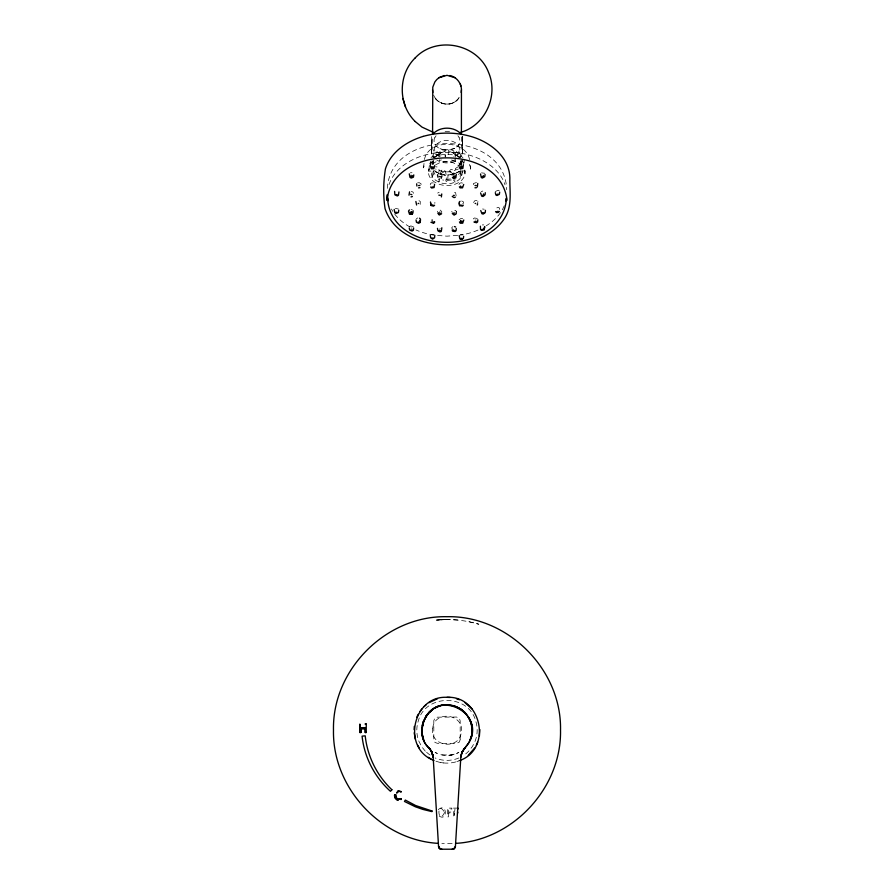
<?xml version="1.0" encoding="UTF-8"?>
<svg xmlns="http://www.w3.org/2000/svg" width="894" height="894" viewBox="0 0 894 894"><rect width="100%" height="100%" fill="white"/><g stroke="black" fill="none" stroke-linecap="round" stroke-linejoin="round"><path stroke-width="0.67" stroke-dasharray="4.47 3.35" d="M431.612 149.868L431.623 148.985L431.623 153.958L434.138 157.925M431.612 136.603L431.623 152.148L431.612 142.794L431.646 151.209M431.623 149.298L431.612 145.7M431.612 142.325L431.623 143.263L431.612 139.956M461.416 136.983C461.885 143.789 462.913 153.377 454.89 156.316M462.388 139.285L462.377 153.958L459.862 157.925M462.388 137.598L462.388 136.603M431.612 144.828L431.612 138.302M462.388 150.93L462.377 152.148L462.388 142.794L462.354 151.209M462.388 150.93L462.377 153.958L462.388 145.7M462.388 148.158L462.388 147.186M429.299 165.848L428.561 173.559A18.271 13.019 1.8 0 0 446.989 185.527A18.271 13.019 1.8 0 0 464.947 173.771L464.813 169.994M499.645 209.509L499.668 208.213L498.327 207.352L495.298 208.436M463.304 163.58L463.293 162.049M387.325 188.388C390.589 128.144 505.222 128.792 506.697 189.684M430.707 161.859L430.662 163.211L430.785 162.451M455.314 161.266L455.426 158.059M459.482 165.345C459.069 162.328 462.198 160.484 464.075 163.345M441.636 213.8L441.759 211.52L439.971 209.9L437.356 210.95L437.635 212.101L439.144 212.884M434.83 203.396L434.886 202.368M464.075 162.965L464.243 160.082M433.568 157.567L433.121 154.707C434.741 151.499 440.384 150.862 438.317 155.422M438.451 173.76C439.479 171.089 439.624 165.96 435.534 166.809M456.275 213.755L456.476 211.487L455.426 210.347L452.431 210.503L451.749 211.476L452.364 212.537M473.496 202.502L474.893 200.647L476.938 200.569L477.988 201.496L477.631 203.832M456.141 195.942L455.605 192.59L452.23 192.78M420.191 204.413L420.281 201.508L418.962 200.647M440.25 174.229C443.167 162.317 448.14 175.19 445.737 180.912L447 181.694L448.296 180.923C446.251 175.28 451.671 162.306 454.241 174.308L448.989 174.822L453.873 173.905L453.94 175.38M433.501 170.799C431.31 173.682 436.272 177.269 431.78 177.47L433.825 171.246M424.002 163.412L423.454 169.134L423.912 165.893L423.242 167.614L424.628 164.407M430.26 184.902L430.405 183.628L431.813 182.812L433.579 183.024M433.098 164.34L433.456 161.088M459.013 165.77L459.158 164.44L460.589 163.524L462.354 163.669M451.928 175.403L452.085 174.073L453.504 173.201L455.281 173.391M439.624 178.375L438.809 181.974L440.541 179.895L439.379 180.208L438.306 178.968M424.426 159.512C428.55 138.816 466.869 139.296 469.708 160.551M429.187 168.921L428.785 171.112L431.567 171.1M448.162 154.472L448.643 149.846L450.799 149.935L453.783 150.851L454.186 155.657M432.126 160.708L431.511 163.457M432.361 164.15L433.791 160.54M432.584 163.121L433.087 161.266M477.631 202.737L477.988 201.496M474.982 220.08L476.133 219.991M441.033 174.676L441.345 173.905M459.214 150.818L458.555 152.449A12.438 8.784 0 0 1 453.828 156.551M432.495 162.663L433.221 160.898M434.92 137.419C432.283 141.833 435.769 147.063 440.083 148.683L439.289 148.303L442.396 149.488M429.791 163.658L430.83 161.568M460.846 170.855L457.829 175.883M459.382 157.512L461.382 156.428L462.936 157.702M458.98 184.555L459.594 183.326L461.203 182.767L462.98 183.236M439.189 155.567L440.06 153.779L439.926 150.773L445.011 149.633L445.257 157.143M431.031 157.523L432.662 156.26L434.674 157.366M455.739 212.56L456.476 211.487M437.512 174.945L438.339 173.749L441.524 174.107M459.069 219.812L461.047 218.438L462.746 218.795M411.151 228.138L412.022 227.97M434.842 157.769L438.596 153.88L444.687 151.421M437.647 155.612L441.088 152.539M459.035 97.725C453.236 107.302 437.356 105.682 433.59 95.144M495.198 191.54L498.226 190.232L499.522 190.925M462.611 203.988L463.606 202.893L463.204 201.619L461.717 201.005M438.205 809.651C447.782 801.505 447.659 823.81 438.049 815.127M452.811 226.674L451.783 227.601L452.062 228.775L453.571 229.568M457.214 99.938C450.442 107.179 437.188 104.497 433.702 95.245M460.444 170.91L456.856 172.687L458.767 171.514M430.103 163.155L433.255 161.769L434.819 164.451M455.225 179.85L453.459 179.962L455.225 182.063L454.711 179.493M458.387 169.022L450.509 171.849M459.136 171.469C451.995 176.174 441.994 176.174 434.853 171.469M454.688 159.758C450.129 162.674 443.871 162.674 439.312 159.758M441.859 149.209C449.269 152.539 463.338 147.007 459.08 137.419M409.452 226.618L410.838 225.88L413.62 226.953M437.635 193.07L439.144 192.277M435.635 164.842L439.423 162.864A15.489 11.052 1.8 0 1 453.649 162.943L457.527 164.965A15.489 11.052 1.8 0 1 459.572 166.742M416.358 218.628L417.777 217.935M453.917 148.683L454.711 148.303L449.38 149.734L444.62 149.734M454.968 161.233C449.179 163.926 442.117 163.378 436.708 160.015M481.173 191.662L482.782 191.048M432.73 157.389C441.681 153.377 452.297 153.377 461.259 157.389M450.408 178.889L447 179.593L443.592 178.889M456.823 761.632L459.952 760.47C452.118 763.811 442.988 764.035 435.065 760.861M458.89 757.967C451.369 761.174 442.608 761.174 435.087 757.967M440.34 228.629L439.245 229.266M442.016 754.938L451.973 754.949L458.846 752.48C451.571 756.391 442.418 756.391 435.143 752.48L439.636 754.346M430.986 234.407L434.115 234.463M451.381 179.951L447 180.577L442.619 179.951M481.486 172.855L484.783 173.257M449.526 755.285L451.973 754.938M460.22 234.563L463.081 234.854M417.632 182.845L419.286 182.711L421.029 183.806L421.152 184.846M457.661 235.345L446.989 236.161L433.646 235.144A59.496 42.063 0.1 0 1 415.922 229.948M410.346 172.821L412.011 172.698M450.576 171.849L443.413 171.849M395.338 208.358L398.512 209.062M437.389 152.617L456.599 152.617A59.496 42.063 0.1 0 1 505.009 184.767M452.129 843.645L441.859 843.634M476.491 182.488L473.395 183.538L473.943 186.88M482.324 224.93L483.788 224.908M457.974 808.12L453.526 808.109L453.515 816.881L454.554 816.881L454.554 813.004L454.554 815.049M454.979 809.025L454.554 812.076M457.75 619.989L446.989 619.475L436.25 620.078C450.542 618.76 465.07 620.09 478.838 624.224L468.367 621.587M443.48 171.849L435.59 169.022M458.298 166.675L455.448 168.497L455.716 171.771M482.548 209.006L484.28 209.23M440.34 762.459L443.58 762.962M442.999 174.453L445.525 175.269L442.832 174.9M449.313 151.421L455.404 153.88L459.158 157.769M432.294 163.568L433.881 164.015M440.586 173.838L441.39 174.073M411.072 209.498L412.425 209.9M411.329 191.428L412.939 192.042L413.542 193.316M477.34 218.449L474.435 217.98L473.362 218.773L473.451 219.935M439.088 156.316C431.064 153.377 432.093 143.789 432.573 136.983M452.912 152.539L456.353 155.612M434.45 170.486L437.557 172.576L433.914 170.754M425.298 751.183L421.577 746.512L418.873 741.204A30.072 30.072 0 0 1 418.291 720.933C425.466 693.666 468.512 693.666 475.697 720.933A30.072 30.072 0 0 1 475.105 741.204L472.401 746.512L468.691 751.195A30.072 30.072 0 0 1 464.109 755.039M439.166 212.56L439.859 211.677L440.351 212.426M434.953 174.308L433.154 170.855M463.405 162.786L462.153 160.428L463.271 163.401M454.677 212.481L453.426 212.437M460.298 160.685L461.505 164.317L460.712 161.054M469.35 164.407L470.736 167.614L470.065 165.893L470.523 169.134L469.987 163.412M452.655 173.905L452.967 174.676A5.822 4.124 -1.4 0 1 453.057 175.447M460.913 161.266L461.65 165.122M460.41 171.402L462.075 177.638C457.46 177.392 462.667 172.765 460.455 169.659M464.768 171L462.053 170.888L462.209 172.81M461.259 159.892L461.55 162.82M455.471 156.986C453.459 152.114 457.929 150.315 460.734 154.863L460.142 157.724M460.298 161.244L460.466 165.58M445.167 154.45L445.246 156.875M464.947 173.771L464.869 170.899L464.891 172.598M431.612 147.186L431.612 148.158M462.388 149.868L462.377 147.968M431.612 150.639L431.623 153.958L431.612 150.93L431.612 153.12L431.612 151.678L431.612 152.338M462.388 138.302L462.388 144.828M462.388 136.413L462.388 141.554M462.388 150.639L462.388 153.12M504.227 205.754A59.496 42.063 0.1 0 1 486.18 225.836M477.977 230.082A59.496 42.063 0.1 0 1 460.332 235.144M410 227.02A59.496 42.063 0.1 0 1 391.416 209.017M389.08 184.533A59.496 42.063 0.1 0 1 437.624 152.572M430.081 755.039A30.072 30.072 0 0 1 425.51 751.183M428.517 171.223A18.271 13.019 1.8 0 1 429.098 168.81M432.394 164.205A18.271 13.019 1.8 0 1 441.468 159.937M451.515 159.992A18.271 13.019 1.8 0 1 461.885 165.446M464.645 170.218A18.271 13.019 1.8 0 1 464.902 171.424M461.919 170.799A15.489 11.052 1.8 0 1 457.829 180.599L454.029 182.577A15.489 11.052 1.8 0 1 439.792 182.499L435.926 180.476A15.489 11.052 1.8 0 1 431.456 170.62M459.091 97.636A14.438 14.438 0 0 1 434.897 97.636M440.172 156.551A12.438 8.784 0 0 1 435.434 152.438L434.763 150.818A12.438 8.784 0 0 1 447 140.436A12.438 8.784 0 0 1 459.225 150.795M452.655 173.905A5.822 4.124 -1.4 0 0 448.497 171.424L445.503 171.436A5.822 4.124 1.4 0 0 441.345 173.905M449.57 131.742A13.075 9.286 0.3 0 0 447 131.552A13.075 9.286 -0.3 0 0 444.43 131.753M457.896 135.787A13.075 9.286 0.3 0 1 459.08 137.419M434.92 137.419A13.075 9.286 -0.3 0 1 436.104 135.787M448.43 812.992L448.43 816.881L447.413 816.881L447.413 808.12L451.861 808.109L451.861 809.048L448.43 809.048L448.43 812.076L451.604 812.076L451.604 812.992L448.43 812.992M462.377 142.839L462.377 142.839M444.586 812.378C437.792 826.916 436.328 798.476 444.586 812.378M432.718 728.275C429.343 746.546 459.594 750.759 461.27 732.186C464.634 713.915 434.383 709.702 432.718 728.275M460.186 739.506L459.438 741.998L456.521 743.428L437.345 743.294L434.942 742.422L433.813 739.819L433.813 720.642L434.942 718.038L437.345 717.178L456.521 717.033L459.438 718.463L460.186 720.955L460.186 739.506M437.155 151.946L436.116 152.438L437.155 151.946M446.989 619.475L436.25 620.101L446.989 619.486M456.946 152.17L456.32 151.857L457.65 152.561L456.946 152.17"/><path stroke-width="1.34" d="M366.249 732.477L365.255 732.465L365.255 728.621L360.908 728.666L360.885 732.488L359.891 732.477L359.869 724.051L359.88 732.488L360.885 732.488L360.885 728.621L365.266 728.621L365.255 732.555L366.249 732.477L366.249 724.017L365.255 724.017L366.249 724.017M444.251 75.509L439.032 77.677L436.741 79.577L434.875 81.902L432.774 87.199L432.573 134.268M457.717 812.992L457.717 812.076M461.416 134.268L461.438 91.289C462.097 84.07 456.946 76.918 449.794 75.509M496.952 211.643L498.148 211.286M441.837 227.769L441.29 231.468L439.982 231.937L437.926 230.797L437.445 228.361M434.026 760.47C401.529 748.658 412.514 695.398 446.989 697.32C481.464 695.387 492.46 748.669 459.952 760.47M479.888 729.582L479.385 736.008M386.979 200.01L387.124 194.847M430.495 749.239C412.313 736.187 425.365 701.097 449.514 705.142C426.907 701.667 412.156 732.957 429.265 748.155M423.588 720.843L421.8 730.532L421.879 728.051M423.667 720.843L422.259 725.604C432.919 682.826 494.192 715.591 464.668 748.244L469.082 742.355L471.663 735.416M421.789 730.532L421.934 728.062M463.494 749.239L464.902 747.976L462.064 752.077L460.812 757.307L455.415 846.674L453.303 849.211L440.708 849.222L438.563 846.674L433.177 757.307L431.925 752.077L429.075 747.976L431.958 752.156L433.177 757.307L430.953 750.312L432.16 752.636M441.971 175.749L441.167 178.364M444.586 705.154C462.813 702.606 478.111 723.57 470.166 740.143M441.759 193.953L441.379 196.948M472.2 730.532L471.183 723.179L468.054 716.418C472.121 722.665 473.295 730.711 471.004 737.818M414.09 729.582L414.313 726.375M431.958 166.563L431.858 167.86L433.098 167.737M398.936 191.942L398.433 195.328L397.349 195.954L394.88 194.847L394.6 191.428M456.264 228.495L456.085 230.753L455.057 231.557L452.532 231.088L452.263 229.892M485.442 210.336L485.252 212.593L483.229 214.068L481.944 213.755L480.726 210.559M398.746 210.213L398.4 212.56L395.975 213.431L394.835 212.738L394.187 209.386M413.777 174.889L413.441 177.191L411.218 178.074L409.966 177.336L409.284 173.827M506.451 198.434C502.629 258.344 386.353 256.578 387.515 194.959M434.808 235.334L434.562 237.815L432.562 239.156L430.662 237.826L430.282 235.491M485.286 192.691L485.096 194.803L483.073 196.512L481.71 196.177L480.57 192.925M410.279 211.99L410.156 213.42L411.385 213.308M477.809 219.779L477.597 221.969L476.524 222.774L473.932 221.98M461.181 92.462L461.427 89.836M477.754 183.438L477.318 187.014M434.585 184.332L434.093 187.539L431.668 188.031L430.651 187.025M456.32 174.419L455.839 177.884L453.403 178.431L452.398 177.414M397.338 194.937L396.187 194.534M434.696 165.591L433.836 168.742L431.277 168.798L430.159 165.435L430.696 164.116M410.949 230.093L412.123 229.814M413.654 227.97L413.352 230.328L412.022 231.054L409.675 230.082L409.24 227.914M420.37 220.259L420.102 222.483L418.615 223.31L416.436 222.271L416.068 219.935M411.195 175.325L411.028 176.677L412.235 176.978L412.648 175.626M460.812 757.307L461.829 752.636L464.902 747.976M485.084 174.486L484.749 176.733L482.335 178.051L481.296 177.537L480.514 173.984M463.405 164.664L462.857 168.418L460.399 168.932L459.326 167.692M386.968 200.256C393.137 143.733 500.852 143.733 507.021 200.256M463.673 236.295L463.36 238.497L461.08 239.436L459.818 238.877L459.192 235.513M463.785 219.98L462.712 223.198L460.052 223.12L459.471 221.891M499.668 192.165L499.355 194.356L496.896 195.518L495.824 194.914L495.321 192.668M411.519 211.889L411.251 213.655L411.598 212.191M463.707 184.466L462.533 187.829L459.985 187.863L459.382 186.734M431.903 187.114L433.143 186.947M420.471 220.192L420.102 222.483L420.504 219.153L419.521 218.192M417.777 222.215L418.973 221.991M484.503 227.691L484.157 229.635L484.671 226.551L484.123 229.825L481.475 230.406L480.525 229.4L480.391 226.204M499.388 211.431L498.36 212.459L496.583 212.582L495.555 211.587M481.844 229.568L483.062 229.3M432.931 168.161L433.21 166.943M413.196 210.85L412.168 214.158L409.53 214.292L408.502 211.107L409.418 209.9M477.631 203.832L477.24 205.005M439.222 230.753L440.474 230.741M461.17 754.681L463.081 750.234L461.829 752.636M482.369 195.373L483.62 195.25L483.486 193.909M476.301 745.194L477.631 742.232M416.805 717.133L418.213 714.272M482.525 212.839L483.777 212.817M409.553 191.852L409.016 195.183M431.992 238.05L433.244 238.162M434.629 205.207L433.556 206.145L431.009 205.497L430.495 201.988M453.56 213.867L454.811 213.912M460.734 222.271L461.974 222.349L461.93 220.907M427.354 714.418L425.924 716.418L427.433 714.429M463.327 205.151L462.5 206.101L459.605 205.642L459.091 202.335L459.997 201.34M474.68 748.01L468.244 755.341M456.275 213.755L454.118 215.108L452.286 213.532M423.141 136.391C406.893 141.319 390.801 151.958 385.437 168.843C383.314 181.974 383.079 195.585 385.068 208.749C395.114 238.173 431.377 247.884 459.382 244.04C477.172 241.291 495.332 233.178 505.155 217.421C512.385 205.464 509.558 191.07 509.871 177.85C509.356 156.383 489.253 141.397 470.11 136.234C454.811 131.977 438.518 132.122 423.242 136.369M419.923 711.523L421.845 709.009M415.229 57.886C397.942 74.638 397.942 104.766 415.229 121.528M441.636 213.8L439.278 215.029L437.837 213.264M454.32 848.719L455.415 846.674L454.308 848.73L451.951 849.3M455.404 197.093L454.118 197.63L452.252 196.434M460.667 205.128L461.885 205.296M482.201 176.666L483.442 176.856L483.285 175.526M434.573 222.047L433.467 223.109L434.573 222.047L433.467 223.109L430.93 222.304M395.919 212.247L397.159 212.448M430.852 710.864L429.075 712.552L432.852 709.355L430.908 710.853M424.013 706.685L426.326 704.617M460.857 238.307L462.097 238.475M433.724 133.206C440.753 126.49 453.247 126.49 460.276 133.206M453.549 230.395L454.789 230.596M439.122 213.767L440.384 213.934M415.218 57.886C436.317 35.38 477.698 43.627 488.582 72.481C498.729 95.68 485.151 125.585 460.6 132.379M440.306 195.339L438.842 195.16M476.167 185.516L475.016 185.539M432.093 221.813L433.344 222.07M432.182 204.849L433.344 205.251M419.934 185.416L418.582 185.583M428.975 702.684L437.512 698.717M439.066 77.677L446.989 75.308L454.923 77.677M435.065 708.059L437.255 706.975M437.322 706.975L439.602 706.126M454.364 195.406L453.292 195.428M411.039 196.892L412.402 196.568M418.146 203.486L418.716 203.419M411.877 194.691L410.625 194.289M418.526 187.863L419.968 187.684M440.474 176.699L439.267 176.543M431.88 220.147L432.472 220.103M455.772 843.366C513.212 840.136 561.667 787.636 560.516 730.152C561.823 669.494 507.647 615.351 446.989 616.704C386.376 615.374 332.099 669.483 333.484 730.152C332.277 787.636 380.799 840.125 438.205 843.366M444.553 705.165C452.543 704.316 461.393 707.869 466.579 714.362M474.949 187.785L476.401 187.729M360.885 727.727L365.255 727.727M446.989 697.32L450.196 697.476M442.027 849.3L439.658 848.73L438.563 846.663L439.658 848.73M475.15 203.419L475.709 203.486M433.445 132.379L422.035 127.127L415.218 121.528M456.465 698.717L459.404 699.756M454.387 706.126L461.047 709.378L466.634 714.418M454.398 226.54L455.672 227.031M476.245 221.455L475.116 221.88M498.059 194.065L496.919 194.501M428.338 757.33L431.12 759.051M465.003 702.684L472.133 708.998M461.047 709.378L464.902 712.552M417.688 745.194L419.297 748.01M461.896 187.002L460.645 187.081L460.6 185.997M416.615 205.005L415.878 201.496M437.971 177.28L437.512 174.945M422.974 737.818L421.934 732.991L423.823 740.143M460.343 84.17L460.902 85.98M402.903 98.485L405.474 106.934M438.563 846.663L438.943 847.903M460.354 166.63C459.851 168.24 462.6 167.591 461.818 166.318M415.319 739.159L414.19 732.801M453.392 176.107L453.649 177.459L454.878 177.235L454.856 175.95M460.656 221.131L460.902 222.606L460.678 220.829M421.968 732.991L422.359 735.427M459.27 203.441L459.605 205.642M430.64 203.106L430.942 205.352M416.638 183.84L416.917 186.064M432.551 89.836L432.808 92.462M461.829 166.608L461.852 167.904M454.867 176.219L454.867 177.537M457.974 808.12L457.974 809.036M506.25 198.2A59.496 42.063 0.1 0 1 505.747 200.949M388.275 200.714A59.496 42.063 0.1 0 1 387.784 197.954M400.981 791.514C401.864 793.649 399.361 789.279 397.327 791.425L400.981 791.514M401.015 798.722L400.981 799.571L400.981 798.599L398.311 799.191L401.015 798.722M395.684 794.632L395.807 797.09L395.684 794.632M394.667 794.61L394.567 796.018L394.667 794.61M472.021 732.991L471.63 735.427L472.054 732.991M432.026 810.992L431.914 811.607L422.907 809.416L415.285 806.746L404.468 801.449L405.328 800.074L415.654 805.539L432.026 810.992M412.659 212.906L412.168 214.158L412.659 212.906M391.896 789.737L390.466 791.313C374.675 777.188 364.305 757.24 362.081 736.153L365.21 735.84C367.367 756.235 376.977 775.657 391.896 789.737M397.707 792.285L396.746 792.877L397.707 792.285M462.354 239.246L461.136 239.424L462.354 239.246M398.154 800.029L396.668 799.661L398.154 800.029M397.338 798.878L395.763 797.079L397.338 798.878M395.595 798.789L394.545 795.917L395.595 798.789M432.808 754.681L433.177 757.307L432.808 754.681"/></g></svg>
